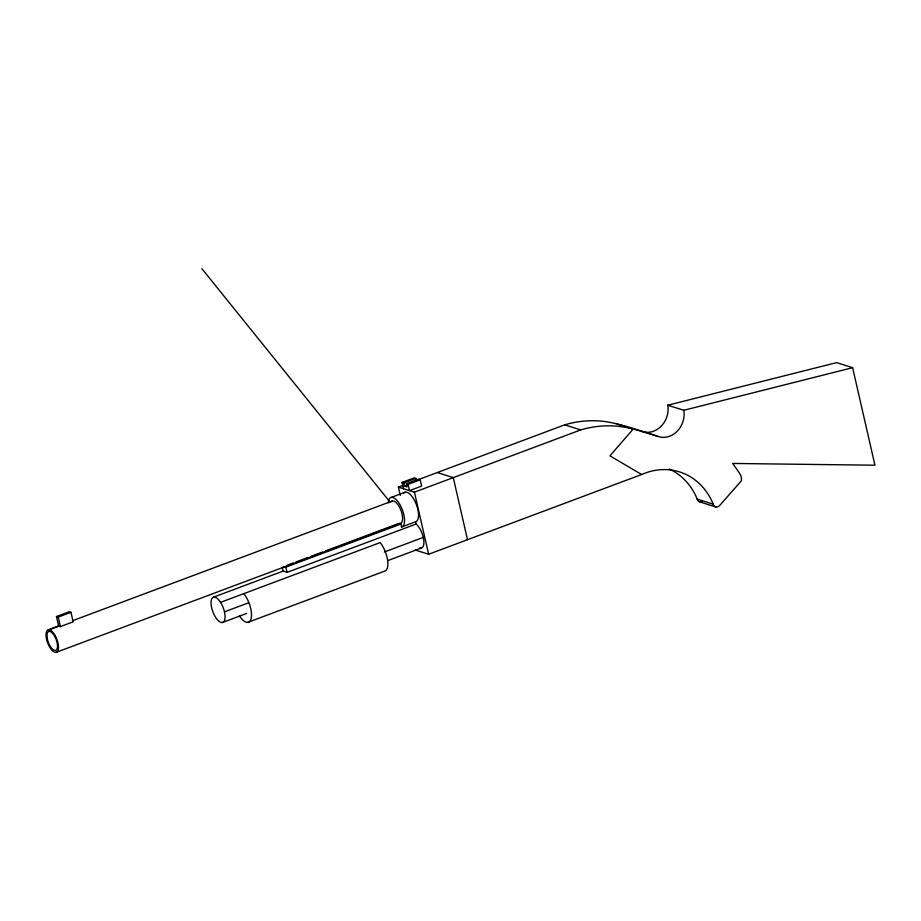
<?xml version="1.0" encoding="UTF-8"?>
<svg xmlns="http://www.w3.org/2000/svg" width="921" height="921" viewBox="0 0 921 921"><rect width="100%" height="100%" fill="white"/><g stroke="black" fill="none" stroke-linecap="round" stroke-linejoin="round"><path stroke-width="1.38" d="M403.479 488.717L402.04 482.42L414.151 477.895L415.855 478.436L416.338 480.532M402.04 482.42L403.755 482.961L415.855 478.436M406.345 483.79L418.445 479.254L420.195 479.806L421.634 486.092L409.534 490.628L408.084 484.342L406.345 483.79L407.059 486.933L404.469 486.115L403.755 482.961M400.29 495.383L398.402 487.105L402.419 485.597M417.167 480.083L564.711 424.834A121.422 105.19 -72.4 0 1 617.151 424.04A294.432 255.071 -72.4 0 1 641.822 431.339L657.836 436.404A21.747 18.834 -72.4 0 0 677.085 431.362A21.747 18.834 -72.4 0 0 683.819 410.282L852.616 367.686L874.95 465.209L732.679 463.447L739.701 473.452A10.327 8.945 -72.4 0 1 741.382 480.797L719.52 505.664A4.352 3.765 -72.4 0 1 713.211 504.19L697.197 499.124A66.692 57.781 -72.4 0 0 669.337 469.065M408.084 484.342L420.195 479.806M56.457 616.54L69.202 611.763L70.986 612.327L73.162 621.825L60.418 626.591L58.633 626.027L56.457 616.54L58.242 617.105L70.986 612.327M404.469 486.115L407.163 485.102M391.183 497.444L405.194 492.194M398.402 487.105L414.415 492.171L580.725 429.911A121.422 105.19 -72.4 0 1 633.164 429.117A294.432 255.071 -72.4 0 1 657.836 436.404M48.318 629.791L49.699 629.872A11.95 4.939 69.5 0 1 58.507 647.428A11.95 4.939 69.5 0 1 49.55 646.876A11.95 4.939 69.5 0 1 48.318 629.791L59.071 625.762M72.506 620.731L392.415 500.966M49.112 629.837L58.99 626.142M286.581 565.482L293.269 562.984M295.94 561.983L307.982 557.47M310.653 556.468L322.684 551.967M325.366 550.965L398.92 523.427L400.854 524.037L401.544 527.031L415.555 521.781A15.692 6.482 69.5 0 0 415.993 503.557A15.692 6.482 69.5 0 0 403.732 493.092M56.204 652.333L400.313 523.508M283.898 566.484L285.832 567.094L400.854 524.037M213.626 597.13L283.484 570.974M282.263 567.152L283.138 570.985L287.041 572.367L416.085 524.061L415.555 521.781M246.69 613.432L222.514 622.492A13.447 5.561 69.5 0 1 211.139 604.59A13.447 5.561 69.5 0 1 220.556 602.346L380.177 542.584A17.43 7.207 69.5 0 1 387.626 560.394A17.43 7.207 69.5 0 1 384.149 571.319L247.784 622.377M224.471 611.832L248.647 602.783M384.333 551.99L423.28 537.404M387.741 560.624L421.323 548.053M415.29 550.033L428.633 554.258L642.524 474.177A66.692 57.781 -72.4 0 1 713.211 504.19M641.822 431.339A21.747 18.834 -72.4 0 0 661.071 426.296A21.747 18.834 -72.4 0 0 667.806 405.217L836.602 362.621L852.616 367.686M667.806 405.217L683.819 410.282M617.151 424.04L633.164 429.117L609.932 455.849L641.649 474.511M564.711 424.834L580.725 429.911M699.833 501.922L715.836 506.987M437.268 472.554L453.282 477.619L467.5 539.706M415.751 523.75L417.581 525.488A13.447 5.561 69.5 0 1 423.81 540.592A13.447 5.561 69.5 0 1 419.757 547.96M201.86 268.667L390.274 502.371M414.415 492.171L428.633 554.258M285.832 567.094L287.041 572.367M58.242 617.105L60.418 626.591M702.412 501.496A4.352 3.765 -72.4 0 1 697.197 499.124M391.298 501.646A11.95 4.939 69.5 0 1 401.199 511.086A11.95 4.939 69.5 0 1 398.92 523.427M388.213 502.854A15.692 6.482 69.5 0 1 400.244 505.18A15.692 6.482 69.5 0 1 401.544 527.031M220.556 602.346A13.447 5.561 69.5 0 1 222.514 622.492M243.812 593.642A17.43 7.207 69.5 0 1 251.26 618.003A17.43 7.207 69.5 0 1 239.472 615.988M47.075 637.355A10.085 4.168 69.5 0 0 55.732 650.376A10.085 4.168 69.5 0 0 53.902 634.995A10.085 4.168 69.5 0 0 47.075 637.355"/></g></svg>
